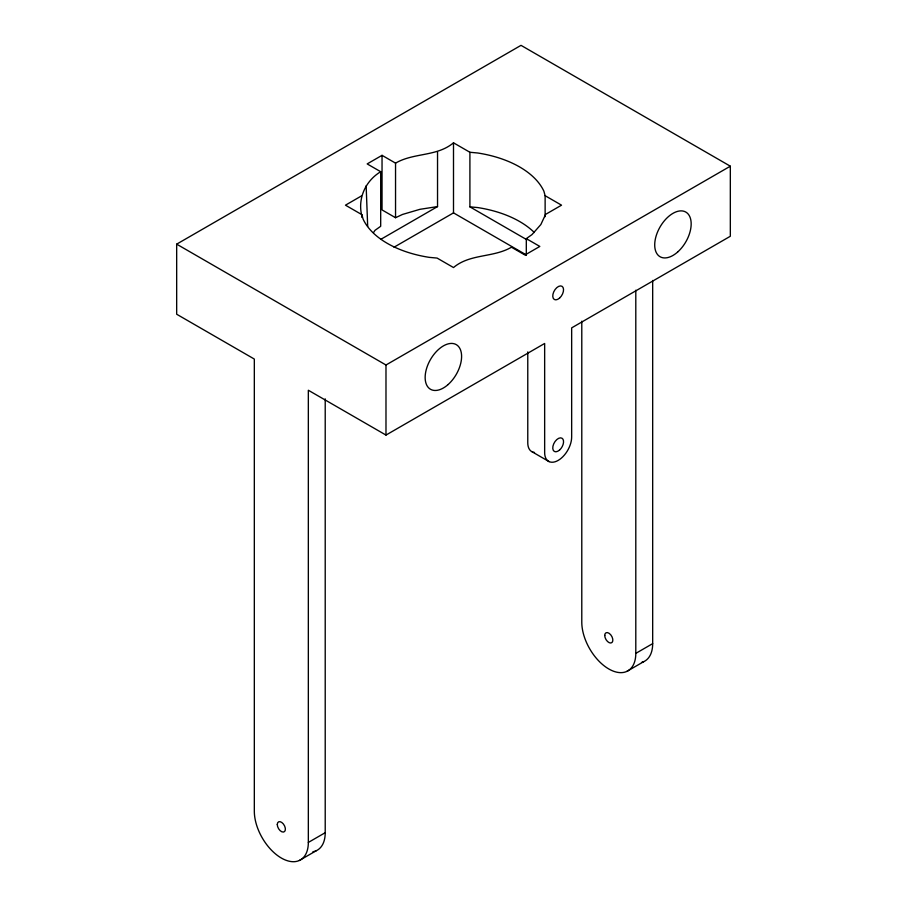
<?xml version="1.0" encoding="UTF-8"?>
<svg xmlns="http://www.w3.org/2000/svg" width="907" height="907" viewBox="0 0 907 907"><rect width="100%" height="100%" fill="white"/><g stroke="black" fill="none" stroke-linecap="round" stroke-linejoin="round"><path stroke-width="1.36" d="M361.428 214.154C357.959 197.227 366.088 180.493 380.691 171.706L367.176 163.918L382.04 155.335L395.543 163.135C413.785 152.501 436.913 156.786 453.5 142.807L469.905 152.274L477.717 152.988A93.58 54.023 0 0 1 543.883 191.196L545.13 195.708L545.13 216.694M373.514 232.566L375.022 230.321L380.691 226.285L380.691 171.706M526.309 255.434L526.309 238.643L531.978 234.596L540.855 224.539L545.572 214.392L561.535 205.175L545.13 195.708M176.672 244.153L521.015 45.35L730.328 166.196L730.328 236.262L571.659 327.869L571.659 437.027A19.092 11.031 -60 0 1 558.156 460.416A19.092 11.031 -60 0 1 544.654 452.616L544.654 343.47L385.985 435.077L308.335 390.248L308.335 842.444A38.196 22.051 60 0 1 281.329 858.033A38.196 22.051 60 0 1 254.323 811.255L254.323 359.059L176.672 314.23L176.672 244.153L385.985 364.999L730.328 166.196M361.428 195.957L345.465 205.175L361.87 214.642L363.117 219.154A93.58 54.023 0 0 0 429.283 257.361L437.095 258.076L453.5 267.542C470.087 253.563 493.215 257.849 511.457 247.214L524.96 255.014L539.824 246.432L526.309 238.643M380.759 239.38L437.537 206.592L437.537 152.013M394.023 247.214L453.5 212.873L526.332 254.924M308.335 842.444L325.216 832.694L325.216 398.865M581.784 321.203L581.784 622.191A38.196 22.051 60 0 0 608.79 668.969A38.196 22.051 60 0 0 635.796 653.38L652.677 643.63L652.677 280.467M299.401 860.46L316.282 850.709M626.862 671.395L643.743 661.645M382.04 155.335L382.04 209.914L395.543 217.714L402.538 214.437L419.964 209.313L437.537 206.592M469.905 152.274L469.905 206.853L477.717 207.567A93.58 54.023 0 0 1 534.325 232.521M469.905 206.853L526.922 239.777M532.239 451.879L549.12 461.629M366.145 185.81L367.686 226.421M635.796 290.206L635.796 653.38M527.772 351.916L527.772 442.877A19.092 11.031 -60 0 0 534.518 452.48M453.5 142.807L453.5 212.873M395.543 163.135L395.543 217.714M385.985 364.999L385.985 435.077M361.87 214.642L361.87 217.442M325.216 832.694A38.196 22.051 60 0 1 312.915 851.752M652.677 643.63A38.196 22.051 60 0 1 641.544 662.439M559.551 450.042A7.641 4.41 -60 0 0 561.977 438.206A7.641 4.41 -60 0 0 552.941 446.221A7.641 4.41 -60 0 0 559.551 450.042M677.654 252.021A25.781 14.886 -60 0 0 685.828 212.079A25.781 14.886 -60 0 0 655.33 239.131A25.781 14.886 -60 0 0 677.654 252.021M448.092 384.557A25.781 14.886 -60 0 0 456.266 344.626A25.781 14.886 -60 0 0 425.768 371.666A25.781 14.886 -60 0 0 448.092 384.557M559.551 298.097A7.641 4.41 -60 0 0 561.977 286.272A7.641 4.41 -60 0 0 552.941 294.287A7.641 4.41 -60 0 0 559.551 298.097M604.742 635.444A5.725 3.311 60 0 0 610.819 643.006A5.725 3.311 60 0 0 610.819 634.9A5.725 3.311 60 0 0 604.742 635.444M277.281 824.508A5.725 3.311 60 0 0 283.358 832.07A5.725 3.311 60 0 0 283.358 823.964A5.725 3.311 60 0 0 277.281 824.508"/></g></svg>
